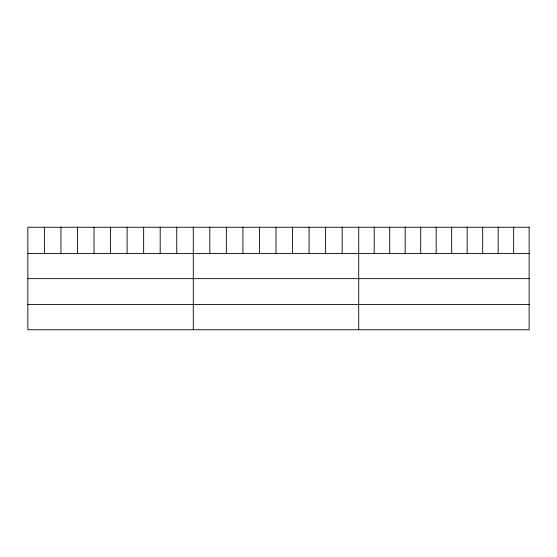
<?xml version="1.0" encoding="UTF-8"?>
<svg xmlns="http://www.w3.org/2000/svg" width="557" height="557" viewBox="0 0 557 557"><rect width="100%" height="100%" fill="white"/><g stroke="black" fill="none" stroke-linecap="round" stroke-linejoin="round"><path stroke-width="0.84" d="M27.85 253.47L529.15 253.47M27.85 278.646L529.15 278.646M27.85 304.582L529.15 304.582M513.658 227.242L513.658 253.47M498.16 227.242L498.16 253.47M482.668 227.242L482.668 253.47M467.17 227.242L467.17 253.47M451.678 227.242L451.678 253.47M436.18 227.242L436.18 253.47M420.688 227.242L420.688 253.47M405.19 227.242L405.19 253.47M389.698 227.242L389.698 253.47M374.2 227.242L374.2 253.47M358.708 227.242L358.708 329.758M342.165 227.242L342.165 253.47M325.622 227.242L325.622 253.47M309.079 227.242L309.079 253.47M292.536 227.242L292.536 253.47M275.993 227.242L275.993 253.47M259.451 227.242L259.451 253.47M242.908 227.242L242.908 253.47M226.365 227.242L226.365 253.47M209.822 227.242L209.822 253.47M193.279 227.242L193.279 329.758M176.736 227.242L176.736 253.47M160.193 227.242L160.193 253.47M143.65 227.242L143.65 253.47M127.107 227.242L127.107 253.47M110.565 227.242L110.565 253.47M94.022 227.242L94.022 253.47M77.479 227.242L77.479 253.47M60.936 227.242L60.936 253.47M44.393 227.242L44.393 253.47M529.15 227.242L27.85 227.242L27.85 329.758L529.15 329.758L529.15 227.242"/></g></svg>
